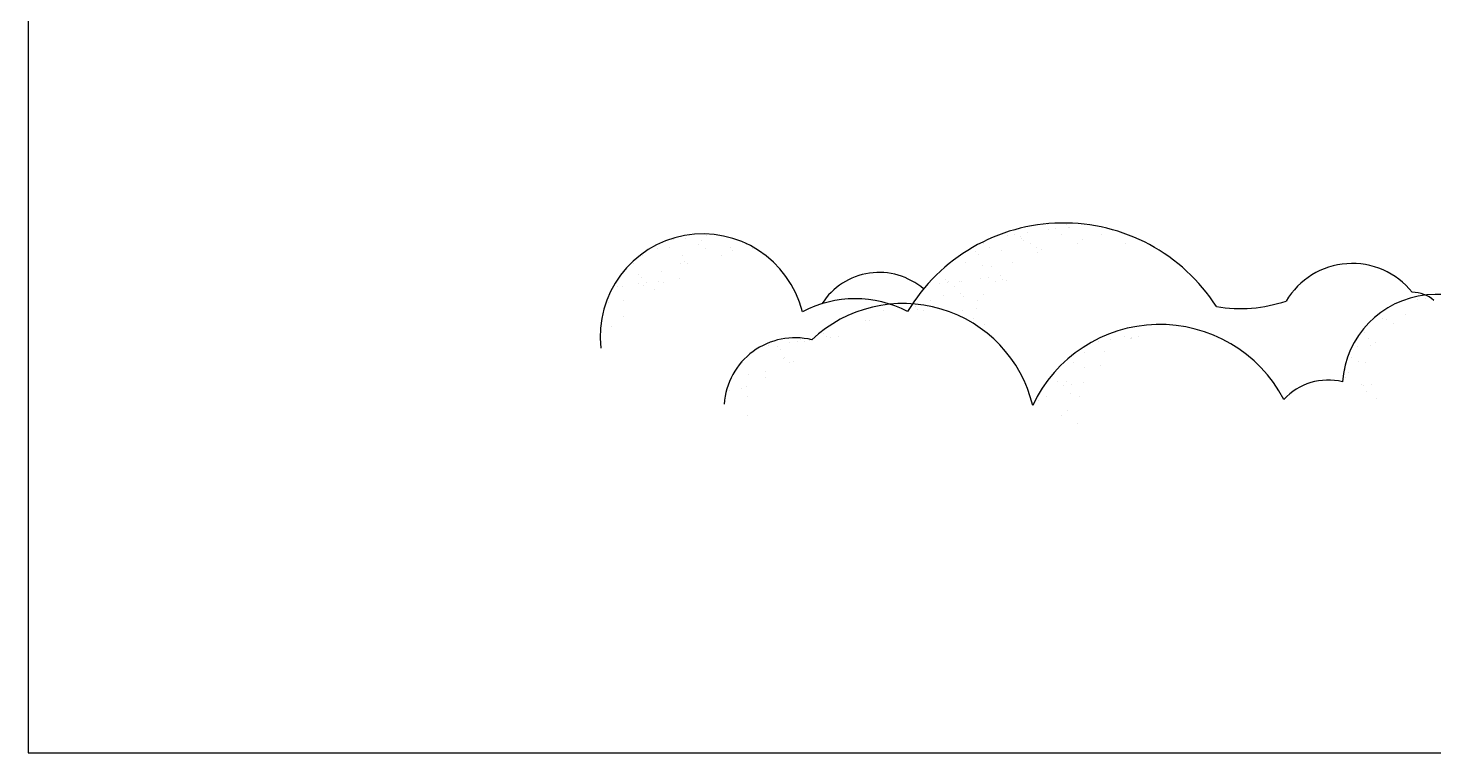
# Model space of a CAD drawing. Header units: millimetres. Extents: x 577 to 2337, y 236 to 943.
# Drawn here: x 809.98 to 819.37, y 677.61 to 682.45 of the extents above; entities that cross this region are included whole.
import ezdxf

# ---------------------------------------------------------------- set-up
doc = ezdxf.new("R2010")
doc.units = ezdxf.units.MM
doc.header["$LTSCALE"] = 0.01
doc.layers.add('06-Furn', color=4, linetype='Continuous')

# ---------------------------------------------------------------- blocks, each defined once
blk = doc.blocks.new('aky')
at = {"color": 142}
for p, q in [((173.1487, 63.3728), (173.1487, 63.3728)), ((173.2849, 63.4285), (173.2849, 63.4285)), ((173.2867, 63.391), (173.2867, 63.391)), ((173.3396, 63.398), (173.3396, 63.398)), ((173.4122, 63.4254), (173.4122, 63.4254)), ((173.4222, 63.4088), (173.4222, 63.4088)), ((173.431, 63.4083), (173.431, 63.4083)), ((170.7567, 63.2755), (170.7567, 63.2755)), ((170.7846, 63.3247), (170.7846, 63.3247)), ((170.8672, 63.3355), (170.8672, 63.3355)), ((170.9551, 63.2956), (170.9551, 63.2956)), ((170.9745, 63.3226), (170.9745, 63.3226)), ((171.0052, 63.3537), (171.0052, 63.3537)), ((171.1632, 63.272), (171.1632, 63.272)), ((171.2715, 63.2962), (171.2715, 63.2962)), ((172.8535, 63.299), (172.8535, 63.299)), ((172.8964, 63.2717), (172.8964, 63.2717)), ((173.0133, 63.355), (173.0133, 63.355)), ((173.0661, 63.362), (173.0661, 63.362)), ((173.1009, 63.3488), (173.1009, 63.3488)), ((173.1068, 63.3363), (173.1068, 63.3363)), ((173.1255, 63.3191), (173.1255, 63.3191)), ((173.1699, 63.2996), (173.1699, 63.2996)), ((173.2128, 63.2723), (173.2128, 63.2723)), ((173.3753, 63.3587), (173.3753, 63.3587)), ((173.4863, 63.3002), (173.4863, 63.3002)), ((173.5194, 63.3273), (173.5194, 63.3273)), ((173.6412, 63.3621), (173.6412, 63.3621)), ((173.8027, 63.3008), (173.8027, 63.3008)), ((170.5776, 63.2187), (170.5776, 63.2187)), ((170.6816, 63.2677), (170.6816, 63.2677)), ((170.8435, 63.2221), (170.8435, 63.2221)), ((170.8578, 63.1829), (170.8578, 63.1829)), ((170.998, 63.2683), (170.998, 63.2683)), ((171.1034, 63.2208), (171.1034, 63.2208)), ((171.1819, 63.2549), (171.1819, 63.2549)), ((171.3144, 63.2689), (171.3144, 63.2689)), ((172.8014, 63.2471), (172.8014, 63.2471)), ((172.8201, 63.2299), (172.8201, 63.2299)), ((172.9783, 63.2548), (172.9783, 63.2548)), ((173.2139, 63.2381), (173.2139, 63.2381)), ((173.2443, 63.2582), (173.2443, 63.2582)), ((170.5194, 63.1689), (170.5194, 63.1689)), ((170.5524, 63.0937), (170.5524, 63.0937)), ((170.7065, 63.1169), (170.7065, 63.1169)), ((170.8358, 63.1694), (170.8358, 63.1694)), ((170.8765, 63.1657), (170.8765, 63.1657)), ((172.7342, 63.1729), (172.7342, 63.1729)), ((172.8474, 63.1543), (172.8474, 63.1543)), ((172.9085, 63.1489), (172.9085, 63.1489)), ((172.9689, 63.0861), (172.9689, 63.0861)), ((173.0506, 63.1735), (173.0506, 63.1735)), ((170.4044, 63.04), (170.4044, 63.04)), ((170.4139, 63.0128), (170.4139, 63.0128)), ((170.4472, 63.0127), (170.4472, 63.0127)), ((170.5519, 63.031), (170.5519, 63.031)), ((170.5711, 63.0765), (170.5711, 63.0765)), ((170.584, 63.0229), (170.584, 63.0229)), ((170.6048, 63.0379), (170.6048, 63.0379)), ((170.6595, 62.9955), (170.6595, 62.9955)), ((170.6874, 63.0488), (170.6874, 63.0488)), ((170.7208, 63.0406), (170.7208, 63.0406)), ((170.8254, 63.067), (170.8254, 63.067)), ((172.56, 63.0323), (172.56, 63.0323)), ((172.6031, 63.0598), (172.6031, 63.0598)), ((172.6128, 63.0392), (172.6128, 63.0392)), ((172.6192, 63.044), (172.6192, 63.044)), ((172.662, 63.0167), (172.662, 63.0167)), ((172.6954, 63.0501), (172.6954, 63.0501)), ((172.7103, 63.0491), (172.7103, 63.0491)), ((172.8334, 63.0683), (172.8334, 63.0683)), ((172.8863, 63.0752), (172.8863, 63.0752)), ((172.9356, 63.0446), (172.9356, 63.0446)), ((172.9847, 63.059), (172.9847, 63.059)), ((173.0096, 63.0563), (173.0096, 63.0563)), ((170.3541, 62.9064), (170.3541, 62.9064)), ((170.453, 62.9224), (170.453, 62.9224)), ((172.4999, 62.9179), (172.4999, 62.9179)), ((172.5878, 62.9551), (172.5878, 62.9551)), ((172.7042, 62.9671), (172.7042, 62.9671)), ((172.7229, 62.9499), (172.7229, 62.9499)), ((172.8163, 62.9185), (172.8163, 62.9185)), ((172.8538, 62.9585), (172.8538, 62.9585)), ((175.7556, 62.9269), (175.7556, 62.9269)), ((175.8085, 62.9338), (175.8085, 62.9338)), ((170.316, 62.8173), (170.316, 62.8173)), ((170.4552, 62.8137), (170.4552, 62.8137)), ((172.1909, 62.8512), (172.1909, 62.8512)), ((172.3988, 62.8779), (172.3988, 62.8779)), ((172.4175, 62.8608), (172.4175, 62.8608)), ((172.4568, 62.8546), (172.4568, 62.8546)), ((172.7167, 62.8534), (172.7167, 62.8534)), ((172.8113, 62.8689), (172.8113, 62.8689)), ((175.6751, 62.828), (175.6751, 62.828)), ((170.3721, 62.7442), (170.3721, 62.7442)), ((172.0684, 62.7885), (172.0684, 62.7885)), ((172.0934, 62.7888), (172.0934, 62.7888)), ((172.7891, 62.7994), (172.7891, 62.7994)), ((172.8602, 62.7627), (172.8602, 62.7627)), ((174.0097, 62.7646), (174.0097, 62.7646)), ((175.3884, 62.7217), (175.3884, 62.7217)), ((175.5208, 62.7976), (175.5208, 62.7976)), ((175.5488, 62.7948), (175.5488, 62.7948)), ((175.5916, 62.7675), (175.5916, 62.7675)), ((171.4217, 62.6194), (171.4217, 62.6194)), ((171.5597, 62.6375), (171.5597, 62.6375)), ((171.6126, 62.6445), (171.6126, 62.6445)), ((171.6327, 62.6618), (171.6327, 62.6618)), ((171.663, 62.6468), (171.663, 62.6468)), ((171.6952, 62.6554), (171.6952, 62.6554)), ((171.7879, 62.6996), (171.7879, 62.6996)), ((171.8067, 62.6824), (171.8067, 62.6824)), ((171.8332, 62.6735), (171.8332, 62.6735)), ((171.8861, 62.6805), (171.8861, 62.6805)), ((173.5678, 62.6388), (173.5678, 62.6388)), ((173.6206, 62.6458), (173.6206, 62.6458)), ((173.7032, 62.6567), (173.7032, 62.6567)), ((173.7978, 62.6795), (173.7978, 62.6795)), ((173.8387, 62.6656), (173.8387, 62.6656)), ((173.8412, 62.6748), (173.8412, 62.6748)), ((173.8475, 62.6658), (173.8475, 62.6658)), ((173.8941, 62.6818), (173.8941, 62.6818)), ((175.3983, 62.7036), (175.3983, 62.7036)), ((175.4295, 62.6687), (175.4295, 62.6687)), ((175.4378, 62.622), (175.4378, 62.622)), ((175.4768, 62.6407), (175.4768, 62.6407)), ((171.4825, 62.6104), (171.4825, 62.6104)), ((171.5013, 62.5933), (171.5013, 62.5933)), ((171.5177, 62.5329), (171.5177, 62.5329)), ((171.5259, 62.5417), (171.5259, 62.5417)), ((173.5332, 62.5765), (173.5332, 62.5765)), ((173.6668, 62.579), (173.6668, 62.579)), ((175.3145, 62.5398), (175.3145, 62.5398)), ((175.3552, 62.6111), (175.3552, 62.6111)), ((171.2441, 62.505), (171.2441, 62.505)), ((171.4034, 62.4477), (171.4034, 62.4477)), ((171.5605, 62.5056), (171.5605, 62.5056)), ((171.5896, 62.5123), (171.5896, 62.5123)), ((173.4589, 62.5091), (173.4589, 62.5091)), ((173.5298, 62.4739), (173.5298, 62.4739)), ((173.6344, 62.4838), (173.6344, 62.4838)), ((175.2725, 62.4589), (175.2725, 62.4589)), ((175.2913, 62.4417), (175.2913, 62.4417)), ((175.3573, 62.5125), (175.3573, 62.5125)), ((175.4047, 62.5078), (175.4047, 62.5078)), ((171.2419, 62.3326), (171.2419, 62.3326)), ((171.2724, 62.3471), (171.2724, 62.3471)), ((171.2842, 62.4231), (171.2842, 62.4231)), ((171.3984, 62.4068), (171.3984, 62.4068)), ((173.2499, 62.3339), (173.2499, 62.3339)), ((173.3477, 62.3775), (173.3477, 62.3775)), ((173.3879, 62.3521), (173.3879, 62.3521)), ((173.4073, 62.3798), (173.4073, 62.3798)), ((173.4408, 62.3591), (173.4408, 62.3591)), ((173.5234, 62.3699), (173.5234, 62.3699)), ((175.2737, 62.4073), (175.2737, 62.4073)), ((175.3797, 62.3607), (175.3797, 62.3607)), ((175.396, 62.3534), (175.396, 62.3534)), ((175.4489, 62.3604), (175.4489, 62.3604)), ((171.1354, 62.242), (171.1354, 62.242)), ((171.1593, 62.3218), (171.1593, 62.3218)), ((171.2833, 62.2779), (171.2833, 62.2779)), ((173.2246, 62.2541), (173.2246, 62.2541)), ((173.2763, 62.2793), (173.2763, 62.2793)), ((173.4361, 62.2965), (173.4361, 62.2965)), ((173.4981, 62.2819), (173.4981, 62.2819)), ((175.4111, 62.312), (175.4111, 62.312)), ((175.4808, 62.268), (175.4808, 62.268)), ((171.2788, 62.1514), (171.2788, 62.1514)), ((173.3788, 62.1558), (173.3788, 62.1558)), ((173.4137, 62.1841), (173.4137, 62.1841)), ((173.4816, 62.1014), (173.4816, 62.1014))]:
    blk.add_line(p, q, dxfattribs=at)
for centre, radius, start, end in [((170.9814, 62.6796), 0.6852, 14.00263, 186.41431), ((173.3906, 62.2249), 1.2127, 32.65192, 149.17714), ((172.1593, 62.6528), 0.4546, 49.29087, 147.23123), ((175.318, 62.6528), 0.5145, 38.833, 149.11145), ((171.9987, 62.1714), 0.7605, 62.55221, 117.60248), ((172.3199, 62.011), 0.8894, 13.58591, 133.32436), ((174.5685, 63.8295), 0.9631, 260.63348, 288.64868), ((175.8802, 62.3319), 0.6295, 15.92549, 175.832), ((175.7196, 62.7598), 0.2157, 48.134, 90.19309), ((174.0331, 61.8238), 0.9366, 27.79355, 154.97929), ((171.5971, 62.1982), 0.4734, 76.24986, 176.2377), ((175.1574, 61.9842), 0.4047, 76.43405, 136.95188)]:
    blk.add_arc(centre, radius, start, end, dxfattribs=at)

msp = doc.modelspace()

# ---------------------------------------------------------------- linework, layer by layer
at = {"layer": '06-Furn', "color": 5}
msp.add_lwpolyline([(809.981, 711.677), (809.981, 677.6067), (835.5136, 677.6067), (835.5136, 711.677)], close=True, dxfattribs=at)

# ---------------------------------------------------------------- block references
at = {"layer": '06-Furn', "color": 241}
msp.add_blockref('aky', (643.5049, 617.7064), dxfattribs=at)

doc.saveas('drawing.dxf')
